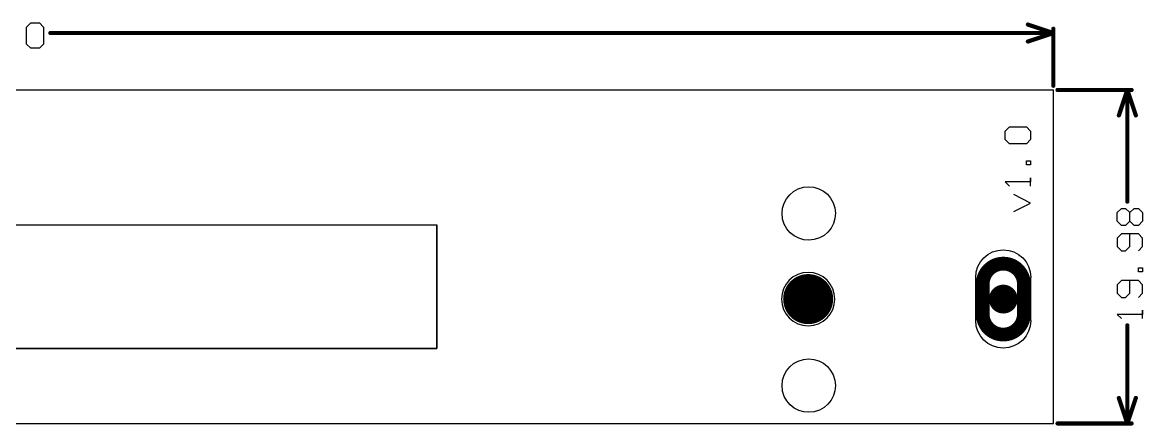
# Model space of a CAD drawing. Header units: millimetres. Extents: x 34 to 168, y 52 to 76.
# Drawn here: x 100.5 to 167.7, y 52.2 to 76.3 of the extents above; entities that cross this region are included whole.
import ezdxf

# ---------------------------------------------------------------- set-up
doc = ezdxf.new("R2010")
doc.units = ezdxf.units.MM
for name, color, linetype in [('BottomLayer', 5, 'Continuous'), ('BottomSolder', 6, 'Continuous'), ('Mechanical1', 6, 'Continuous'), ('MultiLayer', 9, 'Continuous'), ('PadHoleLayer', 156, 'Continuous'), ('TopLayer', 1, 'Continuous'), ('TopOverlay', 2, 'Continuous'), ('TopSolder', 216, 'Continuous')]:
    doc.layers.add(name, color=color, linetype=linetype)

msp = doc.modelspace()

# ---------------------------------------------------------------- linework, layer by layer
at = {"layer": 'BottomLayer', "const_width": 0.762}
for points in [[(147.28138184, 59.7584276, 1), (148.04338184, 59.7584276, 1)], [(158.981394, 59.75843776, 1), (159.743394, 59.75843776, 1)]]:
    msp.add_lwpolyline(points, format="xyb", close=True, dxfattribs=at)
at = {"layer": 'BottomSolder', "const_width": 0.8635999999999999}
for points in [[(147.23058184, 59.7584276, 1), (148.09418184, 59.7584276, 1)], [(158.930594, 59.75843776, 1), (159.794194, 59.75843776, 1)]]:
    msp.add_lwpolyline(points, format="xyb", close=True, dxfattribs=at)
at = {"layer": 'Mechanical1'}
for p, q in [((100.80302166, 76.05543589999999), (101.05694038, 76.30935462)), ((100.80302166, 75.0397661), (100.80302166, 76.05543589999999)), ((101.05694038, 76.30935462), (101.56477528, 76.30935462)), ((101.56477528, 76.30935462), (101.818694, 76.05543589999999)), ((101.818694, 76.05543589999999), (101.818694, 75.0397661)), ((101.05694038, 74.78584737999999), (100.80302166, 75.0397661)), ((101.56477528, 74.78584737999999), (101.05694038, 74.78584737999999)), ((101.818694, 75.0397661), (101.56477528, 74.78584737999999)), ((166.19064552, 64.9390497), (166.44456424, 65.19296842)), ((166.44456424, 65.19296842), (166.69848042, 65.19296842)), ((166.69848042, 65.19296842), (166.95239914, 64.9390497)), ((166.95239914, 64.9390497), (167.20631786, 65.19296842)), ((167.20631786, 65.19296842), (167.46023404, 65.19296842)), ((167.46023404, 65.19296842), (167.71415276, 64.9390497)), ((166.19064552, 64.43121479999999), (166.19064552, 64.9390497)), ((166.95239914, 64.43121479999999), (166.95239914, 64.9390497)), ((167.71415276, 64.9390497), (167.71415276, 64.43121479999999)), ((166.44456424, 64.17729607999999), (166.19064552, 64.43121479999999)), ((166.69848042, 64.17729607999999), (166.44456424, 64.17729607999999)), ((166.95239914, 64.43121479999999), (166.69848042, 64.17729607999999)), ((167.20631786, 64.17729607999999), (166.95239914, 64.43121479999999)), ((167.46023404, 64.17729607999999), (167.20631786, 64.17729607999999)), ((167.71415276, 64.43121479999999), (167.46023404, 64.17729607999999)), ((166.44456424, 63.66946118), (166.19064552, 63.41554246)), ((166.19064552, 63.41554246), (166.19064552, 62.90770756)), ((167.46023404, 63.66946118), (166.44456424, 63.66946118)), ((166.95239914, 62.90770756), (166.95239914, 63.66946118)), ((167.71415276, 63.41554246), (167.46023404, 63.66946118)), ((167.71415276, 62.90770756), (167.71415276, 63.41554246)), ((166.19064552, 62.90770756), (166.44456424, 62.65378884)), ((166.44456424, 62.65378884), (166.69848042, 62.65378884)), ((166.69848042, 62.65378884), (166.95239914, 62.90770756)), ((167.46023404, 62.65378884), (167.71415276, 62.90770756)), ((167.46023404, 61.38420032), (167.46023404, 61.63811904)), ((167.46023404, 61.63811904), (167.71415276, 61.63811904)), ((167.71415276, 61.38420032), (167.46023404, 61.38420032)), ((167.71415276, 61.63811904), (167.71415276, 61.38420032)), ((166.44456424, 60.87636542), (166.19064552, 60.6224467)), ((166.19064552, 60.6224467), (166.19064552, 60.1146118)), ((167.46023404, 60.87636542), (166.44456424, 60.87636542)), ((166.95239914, 60.1146118), (166.95239914, 60.87636542)), ((167.71415276, 60.6224467), (167.46023404, 60.87636542)), ((167.71415276, 60.1146118), (167.71415276, 60.6224467)), ((166.19064552, 60.1146118), (166.44456424, 59.86069308)), ((166.44456424, 59.86069308), (166.69848042, 59.86069308)), ((166.69848042, 59.86069308), (166.95239914, 60.1146118)), ((167.46023404, 59.86069308), (167.71415276, 60.1146118)), ((167.71415276, 58.84502328), (166.19064552, 58.84502328)), ((166.19064552, 58.84502328), (166.44456424, 58.59110456)), ((167.71415276, 58.59110456), (167.71415276, 59.09893946)), ((167.71415276, 59.09893946), (167.71415276, 58.84502328))]:
    msp.add_line(p, q, dxfattribs=at)
at = {"layer": 'Mechanical1', "const_width": 0.254}
for points in [[(160.83839816, 76.208001), (162.36239816, 75.700001)], [(162.36239816, 72.54244064), (162.36239816, 75.95400099999999)], [(102.225094, 75.700001), (162.36239816, 75.700001)], [(160.83839816, 75.19200099999999), (162.36239816, 75.700001)], [(162.61639816, 72.28844063999999), (167.05399914, 72.28844063999999)], [(166.29199914, 70.76444063999999), (166.79999914, 72.28844063999999)], [(166.79999914, 65.59936841999999), (166.79999914, 72.28844063999999)], [(166.79999914, 72.28844063999999), (167.30799914, 70.76444063999999)], [(166.79999914, 52.30843488), (166.79999914, 58.18470456)], [(166.29199914, 53.83243487999999), (166.79999914, 52.30843488)], [(166.79999914, 52.30843488), (167.30799914, 53.83243487999999)], [(162.61639816, 52.30843488), (167.05399914, 52.30843488)]]:
    msp.add_lwpolyline(points, dxfattribs=at)
at = {"layer": 'Mechanical1', "const_width": 0.127}
for points in [[(160.77489816, 76.208001, 1), (160.90189816, 76.208001, 1)], [(162.29889816, 75.95400099999999, 1), (162.42589816, 75.95400099999999, 1)], [(102.161594, 75.700001, 1), (102.288594, 75.700001, 1)], [(160.77489816, 75.19200099999999, 1), (160.90189816, 75.19200099999999, 1)], [(162.29889816, 75.700001, 1), (162.42589816, 75.700001, 1)], [(162.29889816, 75.700001, 1), (162.42589816, 75.700001, 1)], [(162.29889816, 75.700001, 1), (162.42589816, 75.700001, 1)], [(162.29889816, 72.54244064, 1), (162.42589816, 72.54244064, 1)], [(162.55289816, 72.28844063999999, 1), (162.67989816, 72.28844063999999, 1)], [(166.73649914, 72.28844063999999, 1), (166.86349914, 72.28844063999999, 1)], [(166.73649914, 72.28844063999999, 1), (166.86349914, 72.28844063999999, 1)], [(166.73649914, 72.28844063999999, 1), (166.86349914, 72.28844063999999, 1)], [(166.99049914, 72.28844063999999, 1), (167.11749914, 72.28844063999999, 1)], [(166.22849914, 70.76444063999999, 1), (166.35549914, 70.76444063999999, 1)], [(167.24449914, 70.76444063999999, 1), (167.37149914, 70.76444063999999, 1)], [(166.73649914, 65.59936841999999, 1), (166.86349914, 65.59936841999999, 1)], [(166.73649914, 58.18470456, 1), (166.86349914, 58.18470456, 1)], [(166.22849914, 53.83243487999999, 1), (166.35549914, 53.83243487999999, 1)], [(167.24449914, 53.83243487999999, 1), (167.37149914, 53.83243487999999, 1)], [(162.55289816, 52.30843488, 1), (162.67989816, 52.30843488, 1)], [(166.73649914, 52.30843488, 1), (166.86349914, 52.30843488, 1)], [(166.73649914, 52.30843488, 1), (166.86349914, 52.30843488, 1)], [(166.73649914, 52.30843488, 1), (166.86349914, 52.30843488, 1)], [(166.99049914, 52.30843488, 1), (167.11749914, 52.30843488, 1)]]:
    msp.add_lwpolyline(points, format="xyb", close=True, dxfattribs=at)
at = {"layer": 'Mechanical1'}
for points in [[(33.96241874, 72.28844063999999), (162.36239816, 72.28844063999999)], [(162.36239816, 52.31403304), (162.36239816, 72.28844063999999)], [(64.99999953999999, 64.20000114), (125.39998542, 64.20000114)], [(125.39998542, 64.20000114), (125.39999812, 64.19998844)], [(125.39999812, 56.79999054), (125.39999812, 64.19998844)], [(157.70718776, 58.47080508), (157.70718776, 61.06160508)], [(161.00679508, 58.47080508), (161.00679508, 61.06160508)], [(65.00001478, 56.799988), (125.40000066, 56.799988)], [(125.39999812, 56.79999054), (125.40000066, 56.799988)], [(33.9624035, 52.30843488), (162.36239816, 52.30843488)], [(162.36239816, 52.30843488), (162.36239816, 52.31403304)]]:
    msp.add_lwpolyline(points, dxfattribs=at)
for points in [[(162.36239816, 72.28844063999999, 1), (162.36239816, 72.28844063999999, 1)], [(162.36239816, 72.28844063999999, 1), (162.36239816, 72.28844063999999, 1)], [(146.12610094, 64.57650534, 1), (146.12610094, 64.57650534, 1)], [(146.13226298, 64.54712516, 1), (146.13226298, 64.54712516, 1)], [(125.39998542, 64.20000114, 1), (125.39998542, 64.20000114, 1)], [(125.39998542, 64.20000114, 1), (125.39998542, 64.20000114, 1)], [(125.39999812, 64.19998844, 1), (125.39999812, 64.19998844, 1)], [(125.39999812, 64.19998844, 1), (125.39999812, 64.19998844, 1)], [(149.26238118, 59.7584276, 1), (146.0623825, 59.7584276, 1)], [(157.70718776, 61.06160508, 1), (157.70718776, 61.06160508, 1)], [(157.70718776, 61.06160508, 1), (157.70718776, 61.06160508, 1)], [(161.00679508, 61.06160508, 1), (161.00679508, 61.06160508, 1)], [(161.00679508, 61.06160508, 1), (161.00679508, 61.06160508, 1)], [(146.0623825, 59.7584276, 1), (146.0623825, 59.7584276, 1)], [(149.26238118, 59.7584276, 1), (149.26238118, 59.7584276, 1)], [(157.70718776, 58.47080508, 1), (157.70718776, 58.47080508, 1)], [(157.70718776, 58.47080508, 1), (157.70718776, 58.47080508, 1)], [(161.00679508, 58.47080508, 1), (161.00679508, 58.47080508, 1)], [(161.00679508, 58.47080508, 1), (161.00679508, 58.47080508, 1)], [(125.39999812, 56.79999054, 1), (125.39999812, 56.79999054, 1)], [(125.39999812, 56.79999054, 1), (125.39999812, 56.79999054, 1)], [(125.40000066, 56.799988, 1), (125.40000066, 56.799988, 1)], [(125.40000066, 56.799988, 1), (125.40000066, 56.799988, 1)], [(146.12610094, 54.26410534, 1), (146.12610094, 54.26410534, 1)], [(146.13226298, 54.23472516, 1), (146.13226298, 54.23472516, 1)], [(162.36239816, 52.31403304, 1), (162.36239816, 52.31403304, 1)], [(162.36239816, 52.31403304, 1), (162.36239816, 52.31403304, 1)], [(162.36239816, 52.30843488, 1), (162.36239816, 52.30843488, 1)], [(162.36239816, 52.30843488, 1), (162.36239816, 52.30843488, 1)]]:
    msp.add_lwpolyline(points, format="xyb", close=True, dxfattribs=at)
for points in [[(146.12610094, 64.57650534, -213.1920346618038), (146.13226298, 64.54712516)], [(157.70718776, 61.06160508, -0.9999999999999999), (161.00679508, 61.06160508)], [(161.00679508, 58.47080508, -0.9999999999999999), (157.70718776, 58.47080508)], [(146.12610094, 54.26410534, -213.1920346618038), (146.13226298, 54.23472516)]]:
    msp.add_lwpolyline(points, format="xyb", dxfattribs=at)
at = {"layer": 'MultiLayer'}
for p, q in [((64.99999953999999, 64.20000114), (125.39999812, 64.19998844)), ((125.39999812, 64.19998844), (125.40000066, 56.799988)), ((125.40000066, 56.799988), (65.00000208, 56.8000007))]:
    msp.add_line(p, q, dxfattribs=at)
at = {"layer": 'MultiLayer', "const_width": 0.762}
for points in [[(147.28138184, 59.7584276, 1), (148.04338184, 59.7584276, 1)], [(158.981394, 59.75843776, 1), (159.743394, 59.75843776, 1)]]:
    msp.add_lwpolyline(points, format="xyb", close=True, dxfattribs=at)
at = {"layer": 'PadHoleLayer'}
for points, const_width in [([(158.1248933, 58.87093635999999), (158.1248933, 60.64593916, -1), (160.5998947, 60.64593916), (160.5998947, 58.87093635999999, -1)], 0.8249996199999999), ([(146.91238334, 59.7584276, 1), (148.41238034, 59.7584276, 1)], 1.49999954)]:
    msp.add_lwpolyline(points, format="xyb", close=True, dxfattribs=dict(at, const_width=const_width))
at = {"layer": 'TopLayer', "const_width": 0.762}
for points in [[(147.28138184, 59.7584276, 1), (148.04338184, 59.7584276, 1)], [(158.981394, 59.75843776, 1), (159.743394, 59.75843776, 1)]]:
    msp.add_lwpolyline(points, format="xyb", close=True, dxfattribs=at)
at = {"layer": 'TopOverlay'}
for p, q in [((159.47649334, 69.82443744), (159.73041206, 70.07835616)), ((159.73041206, 70.07835616), (160.74608186, 70.07835616)), ((160.74608186, 70.07835616), (161.00000058, 69.82443744)), ((159.47649334, 69.31660253999999), (159.47649334, 69.82443744)), ((159.73041206, 69.06268381999999), (159.47649334, 69.31660253999999)), ((161.00000058, 69.31660253999999), (160.74608186, 69.06268381999999)), ((161.00000058, 69.82443744), (161.00000058, 69.31660253999999)), ((160.74608186, 69.06268381999999), (159.73041206, 69.06268381999999)), ((160.74608186, 67.79309529999999), (160.74608186, 68.04701401999999)), ((160.74608186, 68.04701401999999), (161.00000058, 68.04701401999999)), ((161.00000058, 68.04701401999999), (161.00000058, 67.79309529999999)), ((161.00000058, 67.79309529999999), (160.74608186, 67.79309529999999)), ((161.00000058, 66.77742549999999), (159.47649334, 66.77742549999999)), ((159.47649334, 66.77742549999999), (159.73041206, 66.52350677999999)), ((161.00000058, 66.52350677999999), (161.00000058, 67.03134168)), ((161.00000058, 67.03134168), (161.00000058, 66.77742549999999)), ((161.00000058, 65.50783444), (159.98432824, 66.01567188)), ((159.98432824, 64.99999953999999), (161.00000058, 65.50783444))]:
    msp.add_line(p, q, dxfattribs=at)
at = {"layer": 'TopSolder', "const_width": 0.8635999999999999}
for points in [[(147.23058184, 59.7584276, 1), (148.09418184, 59.7584276, 1)], [(158.930594, 59.75843776, 1), (159.794194, 59.75843776, 1)]]:
    msp.add_lwpolyline(points, format="xyb", close=True, dxfattribs=at)

doc.saveas('drawing.dxf')
